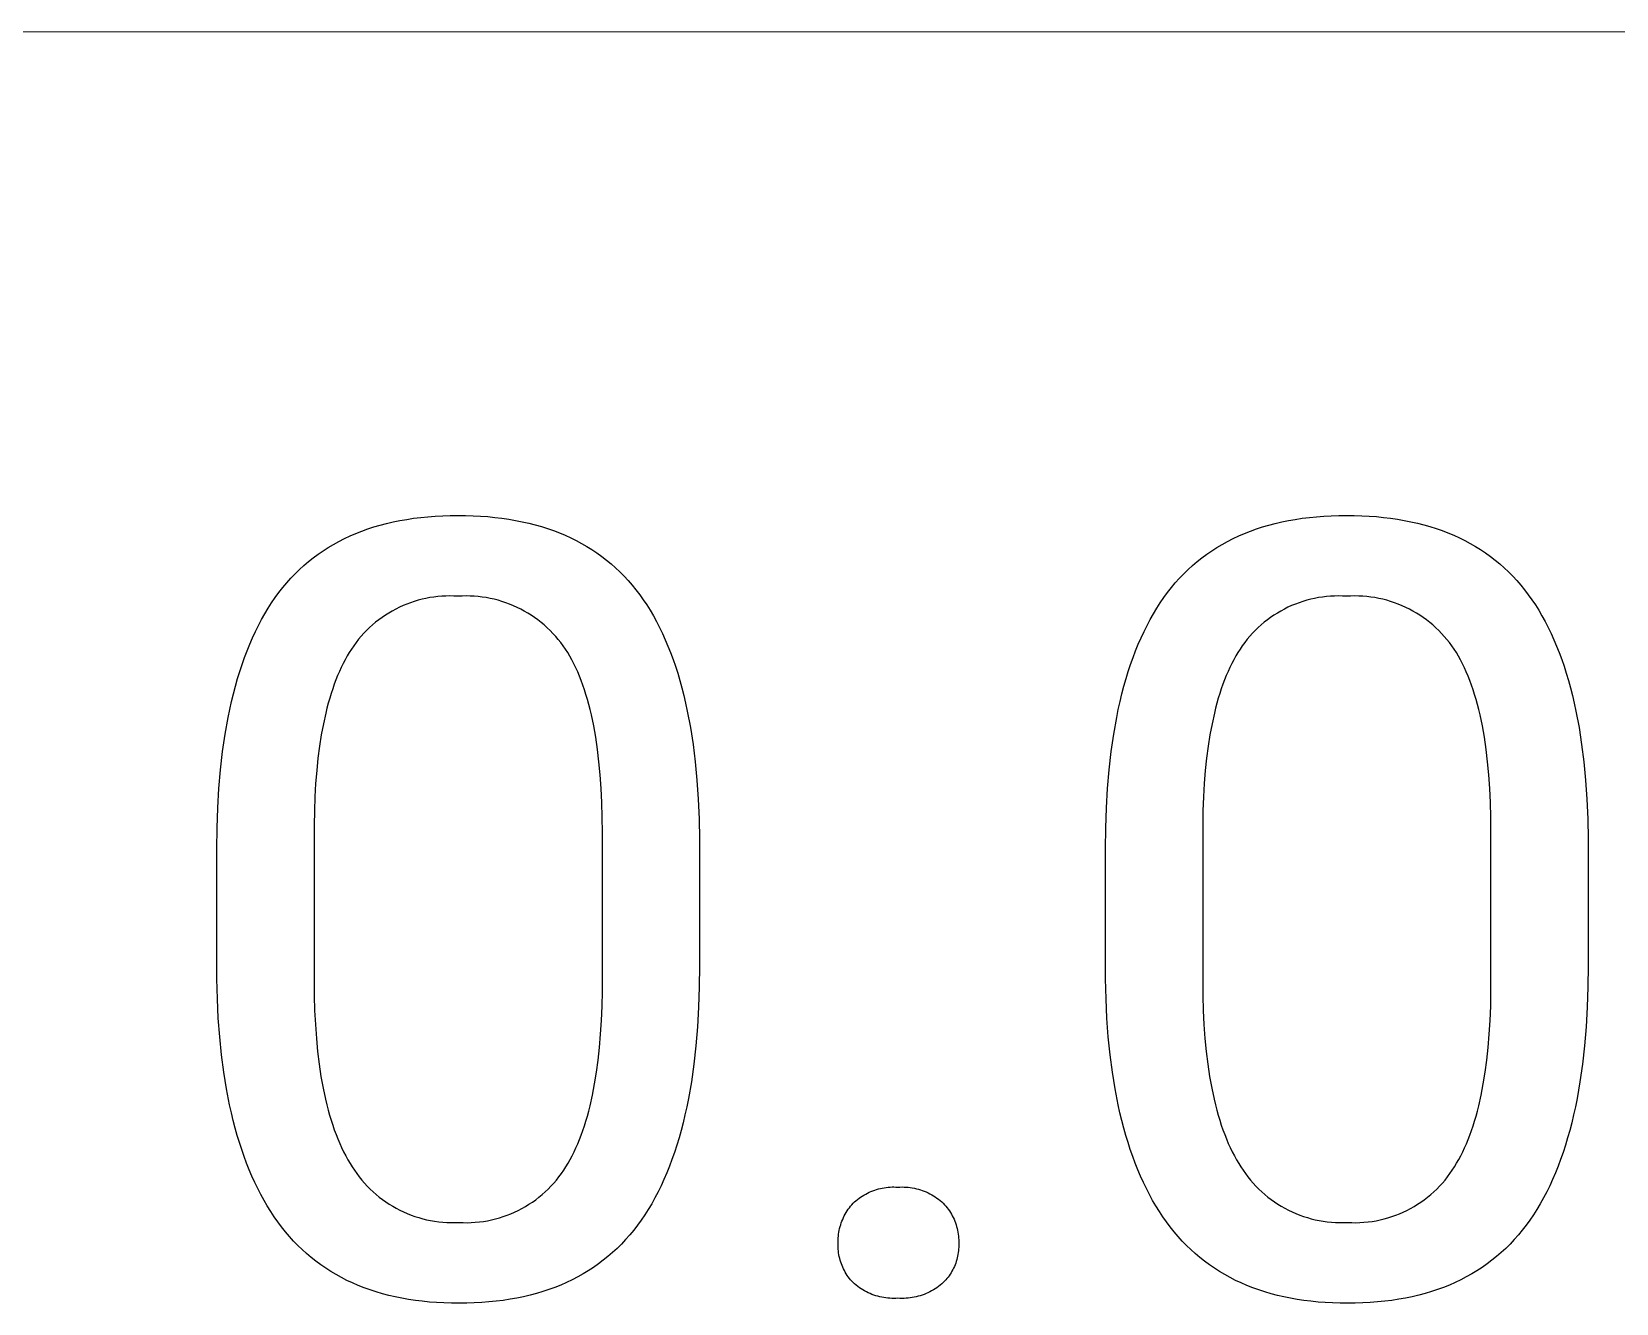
# Model space of a CAD drawing. Header units: millimetres. Extents: x -1519 to 3497, y -297 to 3208.
# Drawn here: x 2281.8 to 2356.1, y -76 to -16.4 of the extents above; entities that cross this region are included whole.
import ezdxf

# ---------------------------------------------------------------- set-up
doc = ezdxf.new("R2010")
doc.units = ezdxf.units.MM
doc.header["$MEASUREMENT"] = 0
doc.layers.add('Domyślny', color=7, linetype='Continuous', true_color=0x000000)

msp = doc.modelspace()

# ---------------------------------------------------------------- linework, layer by layer
at = {"layer": 'Domyślny', "color": 18, "lineweight": 15, "true_color": 0x000000}
msp.add_line((1601.477, -16.362), (3497.131, -16.362), dxfattribs=at)
at = {"layer": 'Domyślny'}
for p, q in [((2298.451, -39.423), (2298.758, -39.352)), ((2298.758, -39.352), (2299.072, -39.288)), ((2299.072, -39.288), (2299.391, -39.231)), ((2299.391, -39.231), (2299.717, -39.182)), ((2299.717, -39.182), (2300.048, -39.141)), ((2300.048, -39.141), (2300.386, -39.107)), ((2300.386, -39.107), (2300.73, -39.081)), ((2300.73, -39.081), (2301.08, -39.062)), ((2301.08, -39.062), (2301.436, -39.051)), ((2301.436, -39.051), (2301.797, -39.047)), ((2301.797, -39.047), (2302.156, -39.051)), ((2302.156, -39.051), (2302.509, -39.061)), ((2302.509, -39.061), (2302.856, -39.08)), ((2302.856, -39.08), (2303.197, -39.105)), ((2303.197, -39.105), (2303.532, -39.138)), ((2303.532, -39.138), (2303.861, -39.178)), ((2303.861, -39.178), (2304.184, -39.225)), ((2304.184, -39.225), (2304.501, -39.279)), ((2304.501, -39.279), (2304.812, -39.341)), ((2304.812, -39.341), (2305.117, -39.41)), ((2340.135, -39.423), (2340.442, -39.352)), ((2340.442, -39.352), (2340.756, -39.288)), ((2340.756, -39.288), (2341.075, -39.231)), ((2341.075, -39.231), (2341.401, -39.182)), ((2341.401, -39.182), (2341.733, -39.141)), ((2341.733, -39.141), (2342.07, -39.107)), ((2342.07, -39.107), (2342.414, -39.081)), ((2342.414, -39.081), (2342.764, -39.062)), ((2342.764, -39.062), (2343.12, -39.051)), ((2343.12, -39.051), (2343.482, -39.047)), ((2343.482, -39.047), (2343.84, -39.051)), ((2343.84, -39.051), (2344.193, -39.061)), ((2344.193, -39.061), (2344.54, -39.08)), ((2344.54, -39.08), (2344.881, -39.105)), ((2344.881, -39.105), (2345.216, -39.138)), ((2345.216, -39.138), (2345.545, -39.178)), ((2345.545, -39.178), (2345.868, -39.225)), ((2345.868, -39.225), (2346.185, -39.279)), ((2346.185, -39.279), (2346.496, -39.341)), ((2346.496, -39.341), (2346.801, -39.41)), ((2296.21, -40.266), (2296.469, -40.134)), ((2296.469, -40.134), (2296.734, -40.01)), ((2296.734, -40.01), (2297.005, -39.893)), ((2297.005, -39.893), (2297.282, -39.784)), ((2297.282, -39.784), (2297.565, -39.683)), ((2297.565, -39.683), (2297.854, -39.589)), ((2297.854, -39.589), (2298.15, -39.502)), ((2298.15, -39.502), (2298.451, -39.423)), ((2305.117, -39.41), (2305.416, -39.486)), ((2305.416, -39.486), (2305.709, -39.57)), ((2305.709, -39.57), (2305.996, -39.66)), ((2305.996, -39.66), (2306.277, -39.758)), ((2306.277, -39.758), (2306.553, -39.864)), ((2306.553, -39.864), (2306.822, -39.976)), ((2306.822, -39.976), (2307.085, -40.096)), ((2307.085, -40.096), (2307.343, -40.223)), ((2337.894, -40.266), (2338.153, -40.134)), ((2338.153, -40.134), (2338.418, -40.01)), ((2338.418, -40.01), (2338.689, -39.893)), ((2338.689, -39.893), (2338.966, -39.784)), ((2338.966, -39.784), (2339.249, -39.683)), ((2339.249, -39.683), (2339.539, -39.589)), ((2339.539, -39.589), (2339.834, -39.502)), ((2339.834, -39.502), (2340.135, -39.423)), ((2346.801, -39.41), (2347.1, -39.486)), ((2347.1, -39.486), (2347.393, -39.57)), ((2347.393, -39.57), (2347.68, -39.66)), ((2347.68, -39.66), (2347.962, -39.758)), ((2347.962, -39.758), (2348.237, -39.864)), ((2348.237, -39.864), (2348.506, -39.976)), ((2348.506, -39.976), (2348.77, -40.096)), ((2348.77, -40.096), (2349.027, -40.223)), ((2295.007, -41.037), (2295.235, -40.868)), ((2295.235, -40.868), (2295.47, -40.706)), ((2295.47, -40.706), (2295.711, -40.552)), ((2295.711, -40.552), (2295.957, -40.405)), ((2295.957, -40.405), (2296.21, -40.266)), ((2307.343, -40.223), (2307.594, -40.357)), ((2307.594, -40.357), (2307.84, -40.499)), ((2307.84, -40.499), (2308.079, -40.648)), ((2308.079, -40.648), (2308.313, -40.804)), ((2308.313, -40.804), (2308.54, -40.967)), ((2336.691, -41.037), (2336.92, -40.868)), ((2336.92, -40.868), (2337.154, -40.706)), ((2337.154, -40.706), (2337.395, -40.552)), ((2337.395, -40.552), (2337.642, -40.405)), ((2337.642, -40.405), (2337.894, -40.266)), ((2349.027, -40.223), (2349.278, -40.357)), ((2349.278, -40.357), (2349.524, -40.499)), ((2349.524, -40.499), (2349.763, -40.648)), ((2349.763, -40.648), (2349.997, -40.804)), ((2349.997, -40.804), (2350.224, -40.967)), ((2294.153, -41.79), (2294.358, -41.59)), ((2294.358, -41.59), (2294.568, -41.398)), ((2294.568, -41.398), (2294.784, -41.214)), ((2294.784, -41.214), (2295.007, -41.037)), ((2308.54, -40.967), (2308.762, -41.138)), ((2308.762, -41.138), (2308.978, -41.316)), ((2308.978, -41.316), (2309.187, -41.501)), ((2309.187, -41.501), (2309.391, -41.693)), ((2335.838, -41.79), (2336.042, -41.59)), ((2336.042, -41.59), (2336.252, -41.398)), ((2336.252, -41.398), (2336.469, -41.214)), ((2336.469, -41.214), (2336.691, -41.037)), ((2350.224, -40.967), (2350.446, -41.138)), ((2350.446, -41.138), (2350.662, -41.316)), ((2350.662, -41.316), (2350.871, -41.501)), ((2350.871, -41.501), (2351.075, -41.693)), ((2293.577, -42.433), (2293.763, -42.211)), ((2293.763, -42.211), (2293.955, -41.996)), ((2293.955, -41.996), (2294.153, -41.79)), ((2309.391, -41.693), (2309.589, -41.893)), ((2309.589, -41.893), (2309.78, -42.1)), ((2309.78, -42.1), (2309.966, -42.314)), ((2309.966, -42.314), (2310.146, -42.536)), ((2335.261, -42.433), (2335.447, -42.211)), ((2335.447, -42.211), (2335.639, -41.996)), ((2335.639, -41.996), (2335.838, -41.79)), ((2351.075, -41.693), (2351.273, -41.893)), ((2351.273, -41.893), (2351.465, -42.1)), ((2351.465, -42.1), (2351.651, -42.314)), ((2351.651, -42.314), (2351.83, -42.536)), ((2293.055, -43.144), (2293.223, -42.899)), ((2293.223, -42.899), (2293.397, -42.662)), ((2293.397, -42.662), (2293.577, -42.433)), ((2299.749, -43.08), (2299.57, -43.14)), ((2299.93, -43.026), (2299.749, -43.08)), ((2300.113, -42.979), (2299.93, -43.026)), ((2300.297, -42.938), (2300.113, -42.979)), ((2300.482, -42.902), (2300.297, -42.938)), ((2300.668, -42.874), (2300.482, -42.902)), ((2300.856, -42.852), (2300.668, -42.874)), ((2301.044, -42.836), (2300.856, -42.852)), ((2301.232, -42.826), (2301.044, -42.836)), ((2301.421, -42.823), (2301.232, -42.826)), ((2301.609, -42.827), (2301.421, -42.823)), ((2301.797, -42.836), (2301.609, -42.827)), ((2301.987, -42.827), (2301.797, -42.836)), ((2302.177, -42.823), (2301.987, -42.827)), ((2302.367, -42.826), (2302.177, -42.823)), ((2302.557, -42.836), (2302.367, -42.826)), ((2302.747, -42.852), (2302.557, -42.836)), ((2302.935, -42.874), (2302.747, -42.852)), ((2303.123, -42.903), (2302.935, -42.874)), ((2303.31, -42.938), (2303.123, -42.903)), ((2303.496, -42.98), (2303.31, -42.938)), ((2303.68, -43.027), (2303.496, -42.98)), ((2303.862, -43.081), (2303.68, -43.027)), ((2304.042, -43.141), (2303.862, -43.081)), ((2310.146, -42.536), (2310.32, -42.764)), ((2310.32, -42.764), (2310.488, -43.001)), ((2310.488, -43.001), (2310.652, -43.245)), ((2334.739, -43.144), (2334.907, -42.899)), ((2334.907, -42.899), (2335.081, -42.662)), ((2335.081, -42.662), (2335.261, -42.433)), ((2341.434, -43.08), (2341.255, -43.14)), ((2341.614, -43.026), (2341.434, -43.08)), ((2341.797, -42.979), (2341.614, -43.026)), ((2341.981, -42.938), (2341.797, -42.979)), ((2342.166, -42.902), (2341.981, -42.938)), ((2342.353, -42.874), (2342.166, -42.902)), ((2342.54, -42.852), (2342.353, -42.874)), ((2342.728, -42.836), (2342.54, -42.852)), ((2342.916, -42.826), (2342.728, -42.836)), ((2343.105, -42.823), (2342.916, -42.826)), ((2343.293, -42.827), (2343.105, -42.823)), ((2343.482, -42.836), (2343.293, -42.827)), ((2343.671, -42.827), (2343.482, -42.836)), ((2343.862, -42.823), (2343.671, -42.827)), ((2344.052, -42.826), (2343.862, -42.823)), ((2344.241, -42.836), (2344.052, -42.826)), ((2344.431, -42.852), (2344.241, -42.836)), ((2344.62, -42.874), (2344.431, -42.852)), ((2344.808, -42.903), (2344.62, -42.874)), ((2344.994, -42.938), (2344.808, -42.903)), ((2345.18, -42.98), (2344.994, -42.938)), ((2345.364, -43.027), (2345.18, -42.98)), ((2345.546, -43.081), (2345.364, -43.027)), ((2345.726, -43.141), (2345.546, -43.081)), ((2351.83, -42.536), (2352.004, -42.764)), ((2352.004, -42.764), (2352.173, -43.001)), ((2352.173, -43.001), (2352.336, -43.245)), ((2292.582, -43.926), (2292.734, -43.658)), ((2292.734, -43.658), (2292.892, -43.397)), ((2292.892, -43.397), (2293.055, -43.144)), ((2298.234, -43.831), (2298.082, -43.942)), ((2298.39, -43.725), (2298.234, -43.831)), ((2298.55, -43.624), (2298.39, -43.725)), ((2298.713, -43.529), (2298.55, -43.624)), ((2298.879, -43.44), (2298.713, -43.529)), ((2299.048, -43.356), (2298.879, -43.44)), ((2299.219, -43.278), (2299.048, -43.356)), ((2299.394, -43.206), (2299.219, -43.278)), ((2299.57, -43.14), (2299.394, -43.206)), ((2304.22, -43.208), (2304.042, -43.141)), ((2304.396, -43.28), (2304.22, -43.208)), ((2304.569, -43.358), (2304.396, -43.28)), ((2304.74, -43.442), (2304.569, -43.358)), ((2304.908, -43.532), (2304.74, -43.442)), ((2305.072, -43.627), (2304.908, -43.532)), ((2305.233, -43.728), (2305.072, -43.627)), ((2305.391, -43.834), (2305.233, -43.728)), ((2305.544, -43.946), (2305.391, -43.834)), ((2310.652, -43.245), (2310.809, -43.497)), ((2310.809, -43.497), (2310.962, -43.757)), ((2310.962, -43.757), (2311.11, -44.024)), ((2334.266, -43.926), (2334.419, -43.658)), ((2334.419, -43.658), (2334.576, -43.397)), ((2334.576, -43.397), (2334.739, -43.144)), ((2339.918, -43.831), (2339.766, -43.942)), ((2340.074, -43.725), (2339.918, -43.831)), ((2340.234, -43.624), (2340.074, -43.725)), ((2340.397, -43.529), (2340.234, -43.624)), ((2340.563, -43.44), (2340.397, -43.529)), ((2340.732, -43.356), (2340.563, -43.44)), ((2340.904, -43.278), (2340.732, -43.356)), ((2341.078, -43.206), (2340.904, -43.278)), ((2341.255, -43.14), (2341.078, -43.206)), ((2345.905, -43.208), (2345.726, -43.141)), ((2346.08, -43.28), (2345.905, -43.208)), ((2346.254, -43.358), (2346.08, -43.28)), ((2346.424, -43.442), (2346.254, -43.358)), ((2346.592, -43.532), (2346.424, -43.442)), ((2346.756, -43.627), (2346.592, -43.532)), ((2346.917, -43.728), (2346.756, -43.627)), ((2347.075, -43.834), (2346.917, -43.728)), ((2347.229, -43.946), (2347.075, -43.834)), ((2352.336, -43.245), (2352.494, -43.497)), ((2352.494, -43.497), (2352.646, -43.757)), ((2352.646, -43.757), (2352.794, -44.024)), ((2292.157, -44.78), (2292.294, -44.487)), ((2292.294, -44.487), (2292.435, -44.203)), ((2292.435, -44.203), (2292.582, -43.926)), ((2297.382, -44.572), (2297.255, -44.712)), ((2297.513, -44.437), (2297.382, -44.572)), ((2297.649, -44.306), (2297.513, -44.437)), ((2297.789, -44.179), (2297.649, -44.306)), ((2297.933, -44.058), (2297.789, -44.179)), ((2298.082, -43.942), (2297.933, -44.058)), ((2305.694, -44.063), (2305.544, -43.946)), ((2305.84, -44.185), (2305.694, -44.063)), ((2305.982, -44.311), (2305.84, -44.185)), ((2306.119, -44.443), (2305.982, -44.311)), ((2306.252, -44.579), (2306.119, -44.443)), ((2306.38, -44.719), (2306.252, -44.579)), ((2311.11, -44.024), (2311.252, -44.3)), ((2311.252, -44.3), (2311.389, -44.584)), ((2311.389, -44.584), (2311.521, -44.875)), ((2333.842, -44.78), (2333.978, -44.487)), ((2333.978, -44.487), (2334.119, -44.203)), ((2334.119, -44.203), (2334.266, -43.926)), ((2339.066, -44.572), (2338.939, -44.712)), ((2339.197, -44.437), (2339.066, -44.572)), ((2339.333, -44.306), (2339.197, -44.437)), ((2339.473, -44.179), (2339.333, -44.306)), ((2339.618, -44.058), (2339.473, -44.179)), ((2339.766, -43.942), (2339.618, -44.058)), ((2347.379, -44.063), (2347.229, -43.946)), ((2347.525, -44.185), (2347.379, -44.063)), ((2347.666, -44.311), (2347.525, -44.185)), ((2347.804, -44.443), (2347.666, -44.311)), ((2347.936, -44.579), (2347.804, -44.443)), ((2348.064, -44.719), (2347.936, -44.579)), ((2352.794, -44.024), (2352.936, -44.3)), ((2352.936, -44.3), (2353.073, -44.584)), ((2353.073, -44.584), (2353.205, -44.875)), ((2291.901, -45.389), (2292.027, -45.08)), ((2292.027, -45.08), (2292.157, -44.78)), ((2296.799, -45.312), (2296.698, -45.471)), ((2296.905, -45.156), (2296.799, -45.312)), ((2297.017, -45.004), (2296.905, -45.156)), ((2297.133, -44.856), (2297.017, -45.004)), ((2297.255, -44.712), (2297.133, -44.856)), ((2306.503, -44.864), (2306.38, -44.719)), ((2306.622, -45.013), (2306.503, -44.864)), ((2306.735, -45.166), (2306.622, -45.013)), ((2306.843, -45.322), (2306.735, -45.166)), ((2306.945, -45.482), (2306.843, -45.322)), ((2311.521, -44.875), (2311.648, -45.174)), ((2311.648, -45.174), (2311.769, -45.482)), ((2333.585, -45.389), (2333.711, -45.08)), ((2333.711, -45.08), (2333.842, -44.78)), ((2338.483, -45.312), (2338.382, -45.471)), ((2338.589, -45.156), (2338.483, -45.312)), ((2338.701, -45.004), (2338.589, -45.156)), ((2338.818, -44.856), (2338.701, -45.004)), ((2338.939, -44.712), (2338.818, -44.856)), ((2348.188, -44.864), (2348.064, -44.719)), ((2348.306, -45.013), (2348.188, -44.864)), ((2348.419, -45.166), (2348.306, -45.013)), ((2348.527, -45.322), (2348.419, -45.166)), ((2348.629, -45.482), (2348.527, -45.322)), ((2353.205, -44.875), (2353.332, -45.174)), ((2353.332, -45.174), (2353.454, -45.482)), ((2291.557, -46.362), (2291.666, -46.03)), ((2291.666, -46.03), (2291.781, -45.705)), ((2291.781, -45.705), (2291.901, -45.389)), ((2296.411, -45.99), (2296.322, -46.174)), ((2296.504, -45.812), (2296.411, -45.99)), ((2296.599, -45.639), (2296.504, -45.812)), ((2296.698, -45.471), (2296.599, -45.639)), ((2307.045, -45.651), (2306.945, -45.482)), ((2307.142, -45.825), (2307.045, -45.651)), ((2307.235, -46.006), (2307.142, -45.825)), ((2307.326, -46.193), (2307.235, -46.006)), ((2311.769, -45.482), (2311.886, -45.797)), ((2311.886, -45.797), (2311.997, -46.12)), ((2333.241, -46.362), (2333.35, -46.03)), ((2333.35, -46.03), (2333.465, -45.705)), ((2333.465, -45.705), (2333.585, -45.389)), ((2338.095, -45.99), (2338.006, -46.174)), ((2338.188, -45.812), (2338.095, -45.99)), ((2338.284, -45.639), (2338.188, -45.812)), ((2338.382, -45.471), (2338.284, -45.639)), ((2348.729, -45.651), (2348.629, -45.482)), ((2348.826, -45.825), (2348.729, -45.651)), ((2348.92, -46.006), (2348.826, -45.825)), ((2349.01, -46.193), (2348.92, -46.006)), ((2353.454, -45.482), (2353.57, -45.797)), ((2353.57, -45.797), (2353.681, -46.12)), ((2291.354, -47.051), (2291.452, -46.702)), ((2291.452, -46.702), (2291.557, -46.362)), ((2296.071, -46.759), (2295.994, -46.965)), ((2296.152, -46.559), (2296.071, -46.759)), ((2296.235, -46.364), (2296.152, -46.559)), ((2296.322, -46.174), (2296.235, -46.364)), ((2307.413, -46.386), (2307.326, -46.193)), ((2307.497, -46.585), (2307.413, -46.386)), ((2307.578, -46.79), (2307.497, -46.585)), ((2307.656, -47.002), (2307.578, -46.79)), ((2311.997, -46.12), (2312.103, -46.451)), ((2312.103, -46.451), (2312.204, -46.789)), ((2312.204, -46.789), (2312.299, -47.136)), ((2333.038, -47.051), (2333.137, -46.702)), ((2333.137, -46.702), (2333.241, -46.362)), ((2337.755, -46.759), (2337.678, -46.965)), ((2337.836, -46.559), (2337.755, -46.759)), ((2337.919, -46.364), (2337.836, -46.559)), ((2338.006, -46.174), (2337.919, -46.364)), ((2349.097, -46.386), (2349.01, -46.193)), ((2349.181, -46.585), (2349.097, -46.386)), ((2349.262, -46.79), (2349.181, -46.585)), ((2349.34, -47.002), (2349.262, -46.79)), ((2353.681, -46.12), (2353.787, -46.451)), ((2353.787, -46.451), (2353.888, -46.789)), ((2353.888, -46.789), (2353.984, -47.136)), ((2291.172, -47.771), (2291.26, -47.407)), ((2291.26, -47.407), (2291.354, -47.051)), ((2295.848, -47.394), (2295.78, -47.617)), ((2295.92, -47.177), (2295.848, -47.394)), ((2295.994, -46.965), (2295.92, -47.177)), ((2307.73, -47.219), (2307.656, -47.002)), ((2307.802, -47.443), (2307.73, -47.219)), ((2307.87, -47.672), (2307.802, -47.443)), ((2312.299, -47.136), (2312.39, -47.49)), ((2312.39, -47.49), (2312.475, -47.853)), ((2332.856, -47.771), (2332.944, -47.407)), ((2332.944, -47.407), (2333.038, -47.051)), ((2337.532, -47.394), (2337.464, -47.617)), ((2337.604, -47.177), (2337.532, -47.394)), ((2337.678, -46.965), (2337.604, -47.177)), ((2349.415, -47.219), (2349.34, -47.002)), ((2349.486, -47.443), (2349.415, -47.219)), ((2349.554, -47.672), (2349.486, -47.443)), ((2353.984, -47.136), (2354.074, -47.49)), ((2354.074, -47.49), (2354.159, -47.853)), ((2291.012, -48.524), (2291.089, -48.143)), ((2291.089, -48.143), (2291.172, -47.771)), ((2295.653, -48.079), (2295.593, -48.318)), ((2295.715, -47.845), (2295.653, -48.079)), ((2295.78, -47.617), (2295.715, -47.845)), ((2307.935, -47.908), (2307.87, -47.672)), ((2307.997, -48.15), (2307.935, -47.908)), ((2308.056, -48.398), (2307.997, -48.15)), ((2312.475, -47.853), (2312.555, -48.223)), ((2312.555, -48.223), (2312.699, -48.987)), ((2332.696, -48.524), (2332.773, -48.143)), ((2332.773, -48.143), (2332.856, -47.771)), ((2337.337, -48.079), (2337.278, -48.318)), ((2337.399, -47.845), (2337.337, -48.079)), ((2337.464, -47.617), (2337.399, -47.845)), ((2349.619, -47.908), (2349.554, -47.672)), ((2349.681, -48.15), (2349.619, -47.908)), ((2349.74, -48.398), (2349.681, -48.15)), ((2354.159, -47.853), (2354.239, -48.223)), ((2354.239, -48.223), (2354.383, -48.987)), ((2290.873, -49.308), (2291.012, -48.524)), ((2295.484, -48.813), (2295.387, -49.33)), ((2295.593, -48.318), (2295.484, -48.813)), ((2308.164, -48.913), (2308.056, -48.398)), ((2308.259, -49.452), (2308.164, -48.913)), ((2312.699, -48.987), (2312.823, -49.783)), ((2332.557, -49.308), (2332.696, -48.524)), ((2337.168, -48.813), (2337.071, -49.33)), ((2337.278, -48.318), (2337.168, -48.813)), ((2349.848, -48.913), (2349.74, -48.398)), ((2349.943, -49.452), (2349.848, -48.913)), ((2354.383, -48.987), (2354.507, -49.783)), ((2290.755, -50.124), (2290.873, -49.308)), ((2295.387, -49.33), (2295.302, -49.869)), ((2308.341, -50.016), (2308.259, -49.452)), ((2312.823, -49.783), (2312.926, -50.61)), ((2332.44, -50.124), (2332.557, -49.308)), ((2337.071, -49.33), (2336.986, -49.869)), ((2350.025, -50.016), (2349.943, -49.452)), ((2354.507, -49.783), (2354.61, -50.61)), ((2290.659, -50.972), (2290.755, -50.124)), ((2295.229, -50.431), (2295.169, -51.014)), ((2295.302, -49.869), (2295.229, -50.431)), ((2308.411, -50.604), (2308.341, -50.016)), ((2332.343, -50.972), (2332.44, -50.124)), ((2336.914, -50.431), (2336.853, -51.014)), ((2336.986, -49.869), (2336.914, -50.431)), ((2350.095, -50.604), (2350.025, -50.016)), ((2290.584, -51.852), (2290.659, -50.972)), ((2295.169, -51.014), (2295.12, -51.619)), ((2308.468, -51.217), (2308.411, -50.604)), ((2308.513, -51.854), (2308.468, -51.217)), ((2312.926, -50.61), (2313.008, -51.469)), ((2332.269, -51.852), (2332.343, -50.972)), ((2336.853, -51.014), (2336.804, -51.619)), ((2350.152, -51.217), (2350.095, -50.604)), ((2350.197, -51.854), (2350.152, -51.217)), ((2354.61, -50.61), (2354.692, -51.469)), ((2290.531, -52.763), (2290.584, -51.852)), ((2295.12, -51.619), (2295.084, -52.247)), ((2308.544, -52.516), (2308.513, -51.854)), ((2313.008, -51.469), (2313.069, -52.359)), ((2332.215, -52.763), (2332.269, -51.852)), ((2336.804, -51.619), (2336.768, -52.247)), ((2350.228, -52.516), (2350.197, -51.854)), ((2354.692, -51.469), (2354.753, -52.359)), ((2290.499, -53.707), (2290.531, -52.763)), ((2295.084, -52.247), (2295.06, -52.897)), ((2308.563, -53.202), (2308.544, -52.516)), ((2313.069, -52.359), (2313.109, -53.281)), ((2332.183, -53.707), (2332.215, -52.763)), ((2336.768, -52.247), (2336.744, -52.897)), ((2350.248, -53.202), (2350.228, -52.516)), ((2354.753, -52.359), (2354.793, -53.281)), ((2295.06, -52.897), (2295.047, -53.568)), ((2308.57, -53.913), (2308.563, -53.202)), ((2313.109, -53.281), (2313.129, -54.234)), ((2336.744, -52.897), (2336.732, -53.568)), ((2350.254, -53.913), (2350.248, -53.202)), ((2354.793, -53.281), (2354.813, -54.234)), ((2290.488, -54.682), (2290.499, -53.707)), ((2295.047, -53.568), (2295.047, -60.855)), ((2308.57, -61.373), (2308.57, -53.913)), ((2313.129, -54.234), (2313.129, -60.163)), ((2332.172, -54.682), (2332.183, -53.707)), ((2336.732, -53.568), (2336.732, -60.855)), ((2350.254, -61.373), (2350.254, -53.913)), ((2354.813, -54.234), (2354.813, -60.163)), ((2290.488, -60.781), (2290.488, -54.682)), ((2332.172, -60.781), (2332.172, -54.682)), ((2313.129, -60.163), (2313.118, -61.15)), ((2354.813, -60.163), (2354.802, -61.15)), ((2290.511, -61.714), (2290.488, -60.781)), ((2295.047, -60.855), (2295.054, -61.569)), ((2332.195, -61.714), (2332.172, -60.781)), ((2336.732, -60.855), (2336.738, -61.569)), ((2295.054, -61.569), (2295.074, -62.26)), ((2308.554, -62.063), (2308.57, -61.373)), ((2313.118, -61.15), (2313.086, -62.105)), ((2336.738, -61.569), (2336.758, -62.26)), ((2350.239, -62.063), (2350.254, -61.373)), ((2354.802, -61.15), (2354.77, -62.105)), ((2290.555, -62.618), (2290.511, -61.714)), ((2295.074, -62.26), (2295.107, -62.927)), ((2308.527, -62.73), (2308.554, -62.063)), ((2313.086, -62.105), (2313.033, -63.028)), ((2332.239, -62.618), (2332.195, -61.714)), ((2336.758, -62.26), (2336.791, -62.927)), ((2350.211, -62.73), (2350.239, -62.063)), ((2354.77, -62.105), (2354.717, -63.028)), ((2290.619, -63.492), (2290.555, -62.618)), ((2295.107, -62.927), (2295.153, -63.57)), ((2308.487, -63.373), (2308.527, -62.73)), ((2313.033, -63.028), (2312.958, -63.919)), ((2332.303, -63.492), (2332.239, -62.618)), ((2336.791, -62.927), (2336.837, -63.57)), ((2350.171, -63.373), (2350.211, -62.73)), ((2354.717, -63.028), (2354.642, -63.919)), ((2290.704, -64.337), (2290.619, -63.492)), ((2295.153, -63.57), (2295.212, -64.189)), ((2308.435, -63.992), (2308.487, -63.373)), ((2312.958, -63.919), (2312.862, -64.777)), ((2332.389, -64.337), (2332.303, -63.492)), ((2336.837, -63.57), (2336.896, -64.189)), ((2350.119, -63.992), (2350.171, -63.373)), ((2354.642, -63.919), (2354.546, -64.777)), ((2290.81, -65.152), (2290.704, -64.337)), ((2295.212, -64.189), (2295.285, -64.785)), ((2308.294, -65.161), (2308.371, -64.588)), ((2308.371, -64.588), (2308.435, -63.992)), ((2332.495, -65.152), (2332.389, -64.337)), ((2336.896, -64.189), (2336.969, -64.785)), ((2349.978, -65.161), (2350.055, -64.588)), ((2350.055, -64.588), (2350.119, -63.992)), ((2290.937, -65.938), (2290.81, -65.152)), ((2295.285, -64.785), (2295.37, -65.357)), ((2295.37, -65.357), (2295.469, -65.905)), ((2308.206, -65.71), (2308.294, -65.161)), ((2312.862, -64.777), (2312.744, -65.603)), ((2332.621, -65.938), (2332.495, -65.152)), ((2336.969, -64.785), (2337.055, -65.357)), ((2337.055, -65.357), (2337.154, -65.905)), ((2349.89, -65.71), (2349.978, -65.161)), ((2354.546, -64.777), (2354.429, -65.603)), ((2291.085, -66.695), (2290.937, -65.938)), ((2295.469, -65.905), (2295.581, -66.429)), ((2308.105, -66.236), (2308.206, -65.71)), ((2312.744, -65.603), (2312.605, -66.397)), ((2332.769, -66.695), (2332.621, -65.938)), ((2337.154, -65.905), (2337.266, -66.429)), ((2349.789, -66.236), (2349.89, -65.71)), ((2354.429, -65.603), (2354.29, -66.397)), ((2291.166, -67.062), (2291.085, -66.695)), ((2295.581, -66.429), (2295.642, -66.683)), ((2295.642, -66.683), (2295.707, -66.93)), ((2307.931, -66.98), (2307.992, -66.738)), ((2307.992, -66.738), (2308.105, -66.236)), ((2312.528, -66.782), (2312.445, -67.159)), ((2312.605, -66.397), (2312.528, -66.782)), ((2332.85, -67.062), (2332.769, -66.695)), ((2337.266, -66.429), (2337.327, -66.683)), ((2337.327, -66.683), (2337.391, -66.93)), ((2349.615, -66.98), (2349.676, -66.738)), ((2349.676, -66.738), (2349.789, -66.236)), ((2354.212, -66.782), (2354.129, -67.159)), ((2354.29, -66.397), (2354.212, -66.782)), ((2291.253, -67.422), (2291.166, -67.062)), ((2291.345, -67.774), (2291.253, -67.422)), ((2295.707, -66.93), (2295.774, -67.171)), ((2295.774, -67.171), (2295.845, -67.407)), ((2295.845, -67.407), (2295.919, -67.636)), ((2295.919, -67.636), (2295.997, -67.86)), ((2307.729, -67.672), (2307.799, -67.447)), ((2307.799, -67.447), (2307.866, -67.217)), ((2307.866, -67.217), (2307.931, -66.98)), ((2312.357, -67.527), (2312.264, -67.888)), ((2312.445, -67.159), (2312.357, -67.527)), ((2332.937, -67.422), (2332.85, -67.062)), ((2333.029, -67.774), (2332.937, -67.422)), ((2337.391, -66.93), (2337.458, -67.171)), ((2337.458, -67.171), (2337.529, -67.407)), ((2337.529, -67.407), (2337.603, -67.636)), ((2337.603, -67.636), (2337.681, -67.86)), ((2349.413, -67.672), (2349.483, -67.447)), ((2349.483, -67.447), (2349.551, -67.217)), ((2349.551, -67.217), (2349.615, -66.98)), ((2354.041, -67.527), (2353.948, -67.888)), ((2354.129, -67.159), (2354.041, -67.527)), ((2291.442, -68.119), (2291.345, -67.774)), ((2291.544, -68.457), (2291.442, -68.119)), ((2295.997, -67.86), (2296.077, -68.078)), ((2296.077, -68.078), (2296.161, -68.289)), ((2296.161, -68.289), (2296.249, -68.495)), ((2307.417, -68.512), (2307.5, -68.311)), ((2307.5, -68.311), (2307.579, -68.104)), ((2307.579, -68.104), (2307.656, -67.891)), ((2307.656, -67.891), (2307.729, -67.672)), ((2312.165, -68.241), (2312.061, -68.585)), ((2312.264, -67.888), (2312.165, -68.241)), ((2333.126, -68.119), (2333.029, -67.774)), ((2333.228, -68.457), (2333.126, -68.119)), ((2337.681, -67.86), (2337.762, -68.078)), ((2337.762, -68.078), (2337.846, -68.289)), ((2337.846, -68.289), (2337.933, -68.495)), ((2349.101, -68.512), (2349.184, -68.311)), ((2349.184, -68.311), (2349.263, -68.104)), ((2349.263, -68.104), (2349.34, -67.891)), ((2349.34, -67.891), (2349.413, -67.672)), ((2353.849, -68.241), (2353.745, -68.585)), ((2353.948, -67.888), (2353.849, -68.241)), ((2291.652, -68.788), (2291.544, -68.457)), ((2291.764, -69.111), (2291.652, -68.788)), ((2291.882, -69.426), (2291.764, -69.111)), ((2296.249, -68.495), (2296.339, -68.695)), ((2296.339, -68.695), (2296.433, -68.889)), ((2296.433, -68.889), (2296.531, -69.077)), ((2296.531, -69.077), (2296.631, -69.259)), ((2307.057, -69.258), (2307.151, -69.08)), ((2307.151, -69.08), (2307.243, -68.897)), ((2307.243, -68.897), (2307.332, -68.707)), ((2307.332, -68.707), (2307.417, -68.512)), ((2311.951, -68.922), (2311.836, -69.25)), ((2312.061, -68.585), (2311.951, -68.922)), ((2333.336, -68.788), (2333.228, -68.457)), ((2333.449, -69.111), (2333.336, -68.788)), ((2333.567, -69.426), (2333.449, -69.111)), ((2337.933, -68.495), (2338.024, -68.695)), ((2338.024, -68.695), (2338.118, -68.889)), ((2338.118, -68.889), (2338.215, -69.077)), ((2338.215, -69.077), (2338.315, -69.259)), ((2348.741, -69.258), (2348.836, -69.08)), ((2348.836, -69.08), (2348.927, -68.897)), ((2348.927, -68.897), (2349.016, -68.707)), ((2349.016, -68.707), (2349.101, -68.512)), ((2353.635, -68.922), (2353.52, -69.25)), ((2353.745, -68.585), (2353.635, -68.922)), ((2292.005, -69.735), (2291.882, -69.426)), ((2292.134, -70.036), (2292.005, -69.735)), ((2296.631, -69.259), (2296.735, -69.435)), ((2296.735, -69.435), (2296.834, -69.598)), ((2296.834, -69.598), (2296.938, -69.758)), ((2296.938, -69.758), (2297.048, -69.915)), ((2306.646, -69.915), (2306.755, -69.757)), ((2306.755, -69.757), (2306.858, -69.596)), ((2306.858, -69.596), (2306.959, -69.43)), ((2306.959, -69.43), (2307.057, -69.258)), ((2311.716, -69.571), (2311.591, -69.883)), ((2311.836, -69.25), (2311.716, -69.571)), ((2333.69, -69.735), (2333.567, -69.426)), ((2333.818, -70.036), (2333.69, -69.735)), ((2338.315, -69.259), (2338.419, -69.435)), ((2338.419, -69.435), (2338.518, -69.598)), ((2338.518, -69.598), (2338.622, -69.758)), ((2338.622, -69.758), (2338.732, -69.915)), ((2348.33, -69.915), (2348.439, -69.757)), ((2348.439, -69.757), (2348.542, -69.596)), ((2348.542, -69.596), (2348.643, -69.43)), ((2348.643, -69.43), (2348.741, -69.258)), ((2353.4, -69.571), (2353.275, -69.883)), ((2353.52, -69.25), (2353.4, -69.571)), ((2292.267, -70.329), (2292.134, -70.036)), ((2292.406, -70.616), (2292.267, -70.329)), ((2297.048, -69.915), (2297.163, -70.067)), ((2297.163, -70.067), (2297.283, -70.216)), ((2297.283, -70.216), (2297.409, -70.36)), ((2297.409, -70.36), (2297.539, -70.5)), ((2297.539, -70.5), (2297.674, -70.635)), ((2306.024, -70.64), (2306.158, -70.504)), ((2306.158, -70.504), (2306.288, -70.363)), ((2306.288, -70.363), (2306.412, -70.218)), ((2306.412, -70.218), (2306.532, -70.068)), ((2306.532, -70.068), (2306.646, -69.915)), ((2311.323, -70.484), (2311.182, -70.772)), ((2311.46, -70.187), (2311.323, -70.484)), ((2311.591, -69.883), (2311.46, -70.187)), ((2321.52, -70.632), (2321.61, -70.609)), ((2321.61, -70.609), (2321.7, -70.59)), ((2321.7, -70.59), (2321.791, -70.574)), ((2321.791, -70.574), (2321.882, -70.561)), ((2321.882, -70.561), (2321.974, -70.551)), ((2321.974, -70.551), (2322.065, -70.544)), ((2322.065, -70.544), (2322.158, -70.54)), ((2322.158, -70.54), (2322.25, -70.539)), ((2322.25, -70.539), (2322.342, -70.541)), ((2322.342, -70.541), (2322.434, -70.547)), ((2322.434, -70.547), (2322.531, -70.542)), ((2322.531, -70.542), (2322.628, -70.54)), ((2322.628, -70.54), (2322.725, -70.541)), ((2322.725, -70.541), (2322.822, -70.546)), ((2322.822, -70.546), (2322.918, -70.554)), ((2322.918, -70.554), (2323.015, -70.565)), ((2323.015, -70.565), (2323.11, -70.58)), ((2323.11, -70.58), (2323.206, -70.598)), ((2323.206, -70.598), (2323.3, -70.62)), ((2333.951, -70.329), (2333.818, -70.036)), ((2334.09, -70.616), (2333.951, -70.329)), ((2338.732, -69.915), (2338.847, -70.067)), ((2338.847, -70.067), (2338.968, -70.216)), ((2338.968, -70.216), (2339.093, -70.36)), ((2339.093, -70.36), (2339.223, -70.5)), ((2339.223, -70.5), (2339.358, -70.635)), ((2347.708, -70.64), (2347.843, -70.504)), ((2347.843, -70.504), (2347.972, -70.363)), ((2347.972, -70.363), (2348.097, -70.218)), ((2348.097, -70.218), (2348.216, -70.068)), ((2348.216, -70.068), (2348.33, -69.915)), ((2353.008, -70.484), (2352.866, -70.772)), ((2353.144, -70.187), (2353.008, -70.484)), ((2353.275, -69.883), (2353.144, -70.187)), ((2292.55, -70.895), (2292.406, -70.616)), ((2292.699, -71.166), (2292.55, -70.895)), ((2292.853, -71.43), (2292.699, -71.166)), ((2297.674, -70.635), (2297.813, -70.766)), ((2297.813, -70.766), (2297.957, -70.892)), ((2297.957, -70.892), (2298.105, -71.013)), ((2298.105, -71.013), (2298.257, -71.128)), ((2298.257, -71.128), (2298.413, -71.239)), ((2298.413, -71.239), (2298.572, -71.344)), ((2298.572, -71.344), (2298.735, -71.443)), ((2304.963, -71.453), (2305.126, -71.353)), ((2305.126, -71.353), (2305.286, -71.247)), ((2305.286, -71.247), (2305.442, -71.136)), ((2305.442, -71.136), (2305.594, -71.02)), ((2305.594, -71.02), (2305.741, -70.898)), ((2305.741, -70.898), (2305.885, -70.772)), ((2305.885, -70.772), (2306.024, -70.64)), ((2310.883, -71.324), (2310.725, -71.588)), ((2311.035, -71.052), (2310.883, -71.324)), ((2311.182, -70.772), (2311.035, -71.052)), ((2320.269, -71.373), (2320.329, -71.306)), ((2320.329, -71.306), (2320.396, -71.243)), ((2320.396, -71.243), (2320.465, -71.182)), ((2320.465, -71.182), (2320.537, -71.124)), ((2320.537, -71.124), (2320.61, -71.068)), ((2320.61, -71.068), (2320.686, -71.015)), ((2320.686, -71.015), (2320.763, -70.964)), ((2320.763, -70.964), (2320.841, -70.916)), ((2320.841, -70.916), (2320.922, -70.87)), ((2320.922, -70.87), (2321.003, -70.828)), ((2321.003, -70.828), (2321.087, -70.788)), ((2321.087, -70.788), (2321.171, -70.751)), ((2321.171, -70.751), (2321.257, -70.717)), ((2321.257, -70.717), (2321.344, -70.685)), ((2321.344, -70.685), (2321.431, -70.657)), ((2321.431, -70.657), (2321.52, -70.632)), ((2323.3, -70.62), (2323.394, -70.644)), ((2323.394, -70.644), (2323.487, -70.672)), ((2323.487, -70.672), (2323.579, -70.703)), ((2323.579, -70.703), (2323.669, -70.737)), ((2323.669, -70.737), (2323.759, -70.774)), ((2323.759, -70.774), (2323.847, -70.814)), ((2323.847, -70.814), (2323.934, -70.858)), ((2323.934, -70.858), (2324.019, -70.904)), ((2324.019, -70.904), (2324.103, -70.953)), ((2324.103, -70.953), (2324.184, -71.005)), ((2324.184, -71.005), (2324.264, -71.06)), ((2324.264, -71.06), (2324.342, -71.117)), ((2324.342, -71.117), (2324.418, -71.178)), ((2324.418, -71.178), (2324.492, -71.24)), ((2324.492, -71.24), (2324.564, -71.306)), ((2324.564, -71.306), (2324.625, -71.372)), ((2334.234, -70.895), (2334.09, -70.616)), ((2334.383, -71.166), (2334.234, -70.895)), ((2334.537, -71.43), (2334.383, -71.166)), ((2339.358, -70.635), (2339.497, -70.766)), ((2339.497, -70.766), (2339.641, -70.892)), ((2339.641, -70.892), (2339.789, -71.013)), ((2339.789, -71.013), (2339.941, -71.128)), ((2339.941, -71.128), (2340.097, -71.239)), ((2340.097, -71.239), (2340.256, -71.344)), ((2340.256, -71.344), (2340.419, -71.443)), ((2346.647, -71.453), (2346.81, -71.353)), ((2346.81, -71.353), (2346.97, -71.247)), ((2346.97, -71.247), (2347.126, -71.136)), ((2347.126, -71.136), (2347.278, -71.02)), ((2347.278, -71.02), (2347.426, -70.898)), ((2347.426, -70.898), (2347.569, -70.772)), ((2347.569, -70.772), (2347.708, -70.64)), ((2352.567, -71.324), (2352.409, -71.588)), ((2352.719, -71.052), (2352.567, -71.324)), ((2352.866, -70.772), (2352.719, -71.052)), ((2293.013, -71.687), (2292.853, -71.43)), ((2293.177, -71.937), (2293.013, -71.687)), ((2293.347, -72.179), (2293.177, -71.937)), ((2298.735, -71.443), (2298.902, -71.537)), ((2298.902, -71.537), (2299.071, -71.625)), ((2299.071, -71.625), (2299.243, -71.708)), ((2299.243, -71.708), (2299.419, -71.784)), ((2299.419, -71.784), (2299.596, -71.854)), ((2299.596, -71.854), (2299.776, -71.918)), ((2299.776, -71.918), (2299.958, -71.976)), ((2299.958, -71.976), (2300.142, -72.028)), ((2300.142, -72.028), (2300.328, -72.074)), ((2300.328, -72.074), (2300.515, -72.113)), ((2303.179, -72.121), (2303.367, -72.082)), ((2303.367, -72.082), (2303.553, -72.037)), ((2303.553, -72.037), (2303.737, -71.986)), ((2303.737, -71.986), (2303.92, -71.928)), ((2303.92, -71.928), (2304.1, -71.864)), ((2304.1, -71.864), (2304.278, -71.794)), ((2304.278, -71.794), (2304.454, -71.718)), ((2304.454, -71.718), (2304.627, -71.635)), ((2304.627, -71.635), (2304.796, -71.547)), ((2304.796, -71.547), (2304.963, -71.453)), ((2310.394, -72.092), (2310.22, -72.332)), ((2310.562, -71.844), (2310.394, -72.092)), ((2310.725, -71.588), (2310.562, -71.844)), ((2319.809, -72.142), (2319.843, -72.059)), ((2319.843, -72.059), (2319.88, -71.977)), ((2319.88, -71.977), (2319.919, -71.896)), ((2319.919, -71.896), (2319.962, -71.816)), ((2319.962, -71.816), (2320.007, -71.738)), ((2320.007, -71.738), (2320.054, -71.662)), ((2320.054, -71.662), (2320.104, -71.587)), ((2320.104, -71.587), (2320.157, -71.514)), ((2320.157, -71.514), (2320.212, -71.443)), ((2320.212, -71.443), (2320.269, -71.373)), ((2324.625, -71.372), (2324.684, -71.441)), ((2324.684, -71.441), (2324.741, -71.512)), ((2324.741, -71.512), (2324.795, -71.584)), ((2324.795, -71.584), (2324.846, -71.659)), ((2324.846, -71.659), (2324.895, -71.735)), ((2324.895, -71.735), (2324.942, -71.813)), ((2324.942, -71.813), (2324.986, -71.892)), ((2324.986, -71.892), (2325.026, -71.973)), ((2325.026, -71.973), (2325.065, -72.055)), ((2325.065, -72.055), (2325.1, -72.138)), ((2334.697, -71.687), (2334.537, -71.43)), ((2334.861, -71.937), (2334.697, -71.687)), ((2335.031, -72.179), (2334.861, -71.937)), ((2340.419, -71.443), (2340.586, -71.537)), ((2340.586, -71.537), (2340.755, -71.625)), ((2340.755, -71.625), (2340.928, -71.708)), ((2340.928, -71.708), (2341.103, -71.784)), ((2341.103, -71.784), (2341.28, -71.854)), ((2341.28, -71.854), (2341.46, -71.918)), ((2341.46, -71.918), (2341.642, -71.976)), ((2341.642, -71.976), (2341.826, -72.028)), ((2341.826, -72.028), (2342.012, -72.074)), ((2342.012, -72.074), (2342.199, -72.113)), ((2344.864, -72.121), (2345.051, -72.082)), ((2345.051, -72.082), (2345.237, -72.037)), ((2345.237, -72.037), (2345.422, -71.986)), ((2345.422, -71.986), (2345.604, -71.928)), ((2345.604, -71.928), (2345.784, -71.864)), ((2345.784, -71.864), (2345.963, -71.794)), ((2345.963, -71.794), (2346.138, -71.718)), ((2346.138, -71.718), (2346.311, -71.635)), ((2346.311, -71.635), (2346.481, -71.547)), ((2346.481, -71.547), (2346.647, -71.453)), ((2352.078, -72.092), (2351.904, -72.332)), ((2352.247, -71.844), (2352.078, -72.092)), ((2352.409, -71.588), (2352.247, -71.844)), ((2293.522, -72.414), (2293.347, -72.179)), ((2293.704, -72.641), (2293.522, -72.414)), ((2293.89, -72.861), (2293.704, -72.641)), ((2300.515, -72.113), (2300.703, -72.145)), ((2300.703, -72.145), (2300.892, -72.172)), ((2300.892, -72.172), (2301.082, -72.191)), ((2301.082, -72.191), (2301.273, -72.204)), ((2301.273, -72.204), (2301.464, -72.211)), ((2301.464, -72.211), (2301.655, -72.211)), ((2301.655, -72.211), (2301.846, -72.205)), ((2301.846, -72.205), (2302.037, -72.213)), ((2302.037, -72.213), (2302.228, -72.214)), ((2302.228, -72.214), (2302.42, -72.209)), ((2302.42, -72.209), (2302.611, -72.197)), ((2302.611, -72.197), (2302.801, -72.178)), ((2302.801, -72.178), (2302.991, -72.153)), ((2302.991, -72.153), (2303.179, -72.121)), ((2309.854, -72.789), (2309.662, -73.007)), ((2310.04, -72.565), (2309.854, -72.789)), ((2310.22, -72.332), (2310.04, -72.565)), ((2319.632, -72.93), (2319.64, -72.841)), ((2319.64, -72.841), (2319.651, -72.751)), ((2319.651, -72.751), (2319.665, -72.662)), ((2319.665, -72.662), (2319.681, -72.574)), ((2319.681, -72.574), (2319.701, -72.486)), ((2319.701, -72.486), (2319.724, -72.399)), ((2319.724, -72.399), (2319.749, -72.312)), ((2319.749, -72.312), (2319.778, -72.227)), ((2319.778, -72.227), (2319.809, -72.142)), ((2325.1, -72.138), (2325.132, -72.223)), ((2325.132, -72.223), (2325.162, -72.308)), ((2325.162, -72.308), (2325.188, -72.395)), ((2325.188, -72.395), (2325.212, -72.482)), ((2325.212, -72.482), (2325.232, -72.571)), ((2325.232, -72.571), (2325.249, -72.659)), ((2325.249, -72.659), (2325.264, -72.749)), ((2325.264, -72.749), (2325.275, -72.839)), ((2325.275, -72.839), (2325.283, -72.929)), ((2335.207, -72.414), (2335.031, -72.179)), ((2335.388, -72.641), (2335.207, -72.414)), ((2335.575, -72.861), (2335.388, -72.641)), ((2342.199, -72.113), (2342.387, -72.145)), ((2342.387, -72.145), (2342.576, -72.172)), ((2342.576, -72.172), (2342.766, -72.191)), ((2342.766, -72.191), (2342.957, -72.204)), ((2342.957, -72.204), (2343.148, -72.211)), ((2343.148, -72.211), (2343.339, -72.211)), ((2343.339, -72.211), (2343.53, -72.205)), ((2343.53, -72.205), (2343.721, -72.213)), ((2343.721, -72.213), (2343.912, -72.214)), ((2343.912, -72.214), (2344.104, -72.209)), ((2344.104, -72.209), (2344.295, -72.197)), ((2344.295, -72.197), (2344.485, -72.178)), ((2344.485, -72.178), (2344.675, -72.153)), ((2344.675, -72.153), (2344.864, -72.121)), ((2351.538, -72.789), (2351.346, -73.007)), ((2351.724, -72.565), (2351.538, -72.789)), ((2351.904, -72.332), (2351.724, -72.565)), ((2294.083, -73.073), (2293.89, -72.861)), ((2294.282, -73.278), (2294.083, -73.073)), ((2294.486, -73.476), (2294.282, -73.278)), ((2294.697, -73.666), (2294.486, -73.476)), ((2309.26, -73.418), (2309.05, -73.613)), ((2309.464, -73.216), (2309.26, -73.418)), ((2309.662, -73.007), (2309.464, -73.216)), ((2319.626, -73.11), (2319.628, -73.02)), ((2319.627, -73.2), (2319.626, -73.11)), ((2319.626, -73.287), (2319.627, -73.2)), ((2319.628, -73.375), (2319.626, -73.287)), ((2319.628, -73.02), (2319.632, -72.93)), ((2319.633, -73.462), (2319.628, -73.375)), ((2319.641, -73.548), (2319.633, -73.462)), ((2319.653, -73.635), (2319.641, -73.548)), ((2325.275, -73.536), (2325.265, -73.619)), ((2325.283, -73.452), (2325.275, -73.536)), ((2325.283, -72.929), (2325.288, -73.019)), ((2325.288, -73.368), (2325.283, -73.452)), ((2325.288, -73.019), (2325.29, -73.11)), ((2325.29, -73.284), (2325.288, -73.368)), ((2325.29, -73.11), (2325.289, -73.2)), ((2325.289, -73.2), (2325.29, -73.284)), ((2335.768, -73.073), (2335.575, -72.861)), ((2335.966, -73.278), (2335.768, -73.073)), ((2336.171, -73.476), (2335.966, -73.278)), ((2336.381, -73.666), (2336.171, -73.476)), ((2350.945, -73.418), (2350.734, -73.613)), ((2351.149, -73.216), (2350.945, -73.418)), ((2351.346, -73.007), (2351.149, -73.216)), ((2294.913, -73.848), (2294.697, -73.666)), ((2295.135, -74.023), (2294.913, -73.848)), ((2295.362, -74.191), (2295.135, -74.023)), ((2295.596, -74.351), (2295.362, -74.191)), ((2308.15, -74.314), (2307.91, -74.47)), ((2308.384, -74.15), (2308.15, -74.314)), ((2308.612, -73.978), (2308.384, -74.15)), ((2308.834, -73.799), (2308.612, -73.978)), ((2309.05, -73.613), (2308.834, -73.799)), ((2319.666, -73.721), (2319.653, -73.635)), ((2319.683, -73.806), (2319.666, -73.721)), ((2319.703, -73.891), (2319.683, -73.806)), ((2319.726, -73.975), (2319.703, -73.891)), ((2319.752, -74.059), (2319.726, -73.975)), ((2319.78, -74.141), (2319.752, -74.059)), ((2319.811, -74.222), (2319.78, -74.141)), ((2319.846, -74.303), (2319.811, -74.222)), ((2319.882, -74.382), (2319.846, -74.303)), ((2325.081, -74.264), (2325.046, -74.34)), ((2325.114, -74.186), (2325.081, -74.264)), ((2325.143, -74.107), (2325.114, -74.186)), ((2325.17, -74.028), (2325.143, -74.107)), ((2325.195, -73.948), (2325.17, -74.028)), ((2325.216, -73.866), (2325.195, -73.948)), ((2325.235, -73.785), (2325.216, -73.866)), ((2325.251, -73.702), (2325.235, -73.785)), ((2325.265, -73.619), (2325.251, -73.702)), ((2336.597, -73.848), (2336.381, -73.666)), ((2336.819, -74.023), (2336.597, -73.848)), ((2337.047, -74.191), (2336.819, -74.023)), ((2337.28, -74.351), (2337.047, -74.191)), ((2349.834, -74.314), (2349.594, -74.47)), ((2350.068, -74.15), (2349.834, -74.314)), ((2350.296, -73.978), (2350.068, -74.15)), ((2350.518, -73.799), (2350.296, -73.978)), ((2350.734, -73.613), (2350.518, -73.799)), ((2295.835, -74.504), (2295.596, -74.351)), ((2296.081, -74.649), (2295.835, -74.504)), ((2296.332, -74.787), (2296.081, -74.649)), ((2296.588, -74.918), (2296.332, -74.787)), ((2296.851, -75.04), (2296.588, -74.918)), ((2297.12, -75.156), (2296.851, -75.04)), ((2306.89, -75.019), (2306.619, -75.137)), ((2307.154, -74.893), (2306.89, -75.019)), ((2307.412, -74.76), (2307.154, -74.893)), ((2307.664, -74.619), (2307.412, -74.76)), ((2307.91, -74.47), (2307.664, -74.619)), ((2319.922, -74.459), (2319.882, -74.382)), ((2319.964, -74.536), (2319.922, -74.459)), ((2320.009, -74.61), (2319.964, -74.536)), ((2320.056, -74.684), (2320.009, -74.61)), ((2320.106, -74.755), (2320.056, -74.684)), ((2320.158, -74.825), (2320.106, -74.755)), ((2320.213, -74.893), (2320.158, -74.825)), ((2320.269, -74.959), (2320.213, -74.893)), ((2320.329, -75.023), (2320.269, -74.959)), ((2320.4, -75.087), (2320.329, -75.023)), ((2324.564, -75.023), (2324.491, -75.086)), ((2324.622, -74.962), (2324.564, -75.023)), ((2324.678, -74.9), (2324.622, -74.962)), ((2324.732, -74.836), (2324.678, -74.9)), ((2324.784, -74.77), (2324.732, -74.836)), ((2324.834, -74.702), (2324.784, -74.77)), ((2324.881, -74.632), (2324.834, -74.702)), ((2324.926, -74.561), (2324.881, -74.632)), ((2324.969, -74.489), (2324.926, -74.561)), ((2325.009, -74.415), (2324.969, -74.489)), ((2325.046, -74.34), (2325.009, -74.415)), ((2337.52, -74.504), (2337.28, -74.351)), ((2337.765, -74.649), (2337.52, -74.504)), ((2338.016, -74.787), (2337.765, -74.649)), ((2338.273, -74.918), (2338.016, -74.787)), ((2338.535, -75.04), (2338.273, -74.918)), ((2338.804, -75.156), (2338.535, -75.04)), ((2348.574, -75.019), (2348.304, -75.137)), ((2348.838, -74.893), (2348.574, -75.019)), ((2349.096, -74.76), (2348.838, -74.893)), ((2349.348, -74.619), (2349.096, -74.76)), ((2349.594, -74.47), (2349.348, -74.619)), ((2297.394, -75.264), (2297.12, -75.156)), ((2297.674, -75.365), (2297.394, -75.264)), ((2297.96, -75.458), (2297.674, -75.365)), ((2298.252, -75.543), (2297.96, -75.458)), ((2298.549, -75.622), (2298.252, -75.543)), ((2298.853, -75.693), (2298.549, -75.622)), ((2299.162, -75.756), (2298.853, -75.693)), ((2299.477, -75.812), (2299.162, -75.756)), ((2299.798, -75.86), (2299.477, -75.812)), ((2304.242, -75.808), (2303.917, -75.857)), ((2304.56, -75.75), (2304.242, -75.808)), ((2304.872, -75.686), (2304.56, -75.75)), ((2305.178, -75.613), (2304.872, -75.686)), ((2305.479, -75.533), (2305.178, -75.613)), ((2305.773, -75.446), (2305.479, -75.533)), ((2306.061, -75.35), (2305.773, -75.446)), ((2306.343, -75.247), (2306.061, -75.35)), ((2306.619, -75.137), (2306.343, -75.247)), ((2320.473, -75.148), (2320.4, -75.087)), ((2320.548, -75.207), (2320.473, -75.148)), ((2320.626, -75.263), (2320.548, -75.207)), ((2320.705, -75.316), (2320.626, -75.263)), ((2320.786, -75.367), (2320.705, -75.316)), ((2320.869, -75.415), (2320.786, -75.367)), ((2320.953, -75.46), (2320.869, -75.415)), ((2321.039, -75.502), (2320.953, -75.46)), ((2321.126, -75.541), (2321.039, -75.502)), ((2321.215, -75.577), (2321.126, -75.541)), ((2321.304, -75.61), (2321.215, -75.577)), ((2321.395, -75.64), (2321.304, -75.61)), ((2321.487, -75.667), (2321.395, -75.64)), ((2321.58, -75.691), (2321.487, -75.667)), ((2321.673, -75.711), (2321.58, -75.691)), ((2321.767, -75.728), (2321.673, -75.711)), ((2321.862, -75.742), (2321.767, -75.728)), ((2321.957, -75.753), (2321.862, -75.742)), ((2322.052, -75.761), (2321.957, -75.753)), ((2322.148, -75.765), (2322.052, -75.761)), ((2322.243, -75.766), (2322.148, -75.765)), ((2322.339, -75.763), (2322.243, -75.766)), ((2322.434, -75.757), (2322.339, -75.763)), ((2322.53, -75.763), (2322.434, -75.757)), ((2322.627, -75.765), (2322.53, -75.763)), ((2322.723, -75.764), (2322.627, -75.765)), ((2322.82, -75.759), (2322.723, -75.764)), ((2322.916, -75.752), (2322.82, -75.759)), ((2323.012, -75.741), (2322.916, -75.752)), ((2323.107, -75.727), (2323.012, -75.741)), ((2323.202, -75.709), (2323.107, -75.727)), ((2323.296, -75.689), (2323.202, -75.709)), ((2323.39, -75.665), (2323.296, -75.689)), ((2323.483, -75.638), (2323.39, -75.665)), ((2323.574, -75.608), (2323.483, -75.638)), ((2323.665, -75.575), (2323.574, -75.608)), ((2323.754, -75.539), (2323.665, -75.575)), ((2323.843, -75.5), (2323.754, -75.539)), ((2323.93, -75.458), (2323.843, -75.5)), ((2324.015, -75.413), (2323.93, -75.458)), ((2324.099, -75.366), (2324.015, -75.413)), ((2324.181, -75.315), (2324.099, -75.366)), ((2324.261, -75.262), (2324.181, -75.315)), ((2324.34, -75.206), (2324.261, -75.262)), ((2324.417, -75.148), (2324.34, -75.206)), ((2324.491, -75.086), (2324.417, -75.148)), ((2339.078, -75.264), (2338.804, -75.156)), ((2339.358, -75.365), (2339.078, -75.264)), ((2339.644, -75.458), (2339.358, -75.365)), ((2339.936, -75.543), (2339.644, -75.458)), ((2340.234, -75.622), (2339.936, -75.543)), ((2340.537, -75.693), (2340.234, -75.622)), ((2340.846, -75.756), (2340.537, -75.693)), ((2341.161, -75.812), (2340.846, -75.756)), ((2341.482, -75.86), (2341.161, -75.812)), ((2345.926, -75.808), (2345.602, -75.857)), ((2346.244, -75.75), (2345.926, -75.808)), ((2346.556, -75.686), (2346.244, -75.75)), ((2346.863, -75.613), (2346.556, -75.686)), ((2347.163, -75.533), (2346.863, -75.613)), ((2347.457, -75.446), (2347.163, -75.533)), ((2347.745, -75.35), (2347.457, -75.446)), ((2348.027, -75.247), (2347.745, -75.35)), ((2348.304, -75.137), (2348.027, -75.247)), ((2300.125, -75.901), (2299.798, -75.86)), ((2300.457, -75.935), (2300.125, -75.901)), ((2300.796, -75.961), (2300.457, -75.935)), ((2301.14, -75.979), (2300.796, -75.961)), ((2301.49, -75.991), (2301.14, -75.979)), ((2301.846, -75.994), (2301.49, -75.991)), ((2302.206, -75.991), (2301.846, -75.994)), ((2302.56, -75.979), (2302.206, -75.991)), ((2302.909, -75.96), (2302.56, -75.979)), ((2303.251, -75.933), (2302.909, -75.96)), ((2303.587, -75.899), (2303.251, -75.933)), ((2303.917, -75.857), (2303.587, -75.899)), ((2341.809, -75.901), (2341.482, -75.86)), ((2342.141, -75.935), (2341.809, -75.901)), ((2342.48, -75.961), (2342.141, -75.935)), ((2342.824, -75.979), (2342.48, -75.961)), ((2343.174, -75.991), (2342.824, -75.979)), ((2343.53, -75.994), (2343.174, -75.991)), ((2343.89, -75.991), (2343.53, -75.994)), ((2344.244, -75.979), (2343.89, -75.991)), ((2344.593, -75.96), (2344.244, -75.979)), ((2344.935, -75.933), (2344.593, -75.96)), ((2345.271, -75.899), (2344.935, -75.933)), ((2345.602, -75.857), (2345.271, -75.899))]:
    msp.add_line(p, q, dxfattribs=at)

doc.saveas('drawing.dxf')
